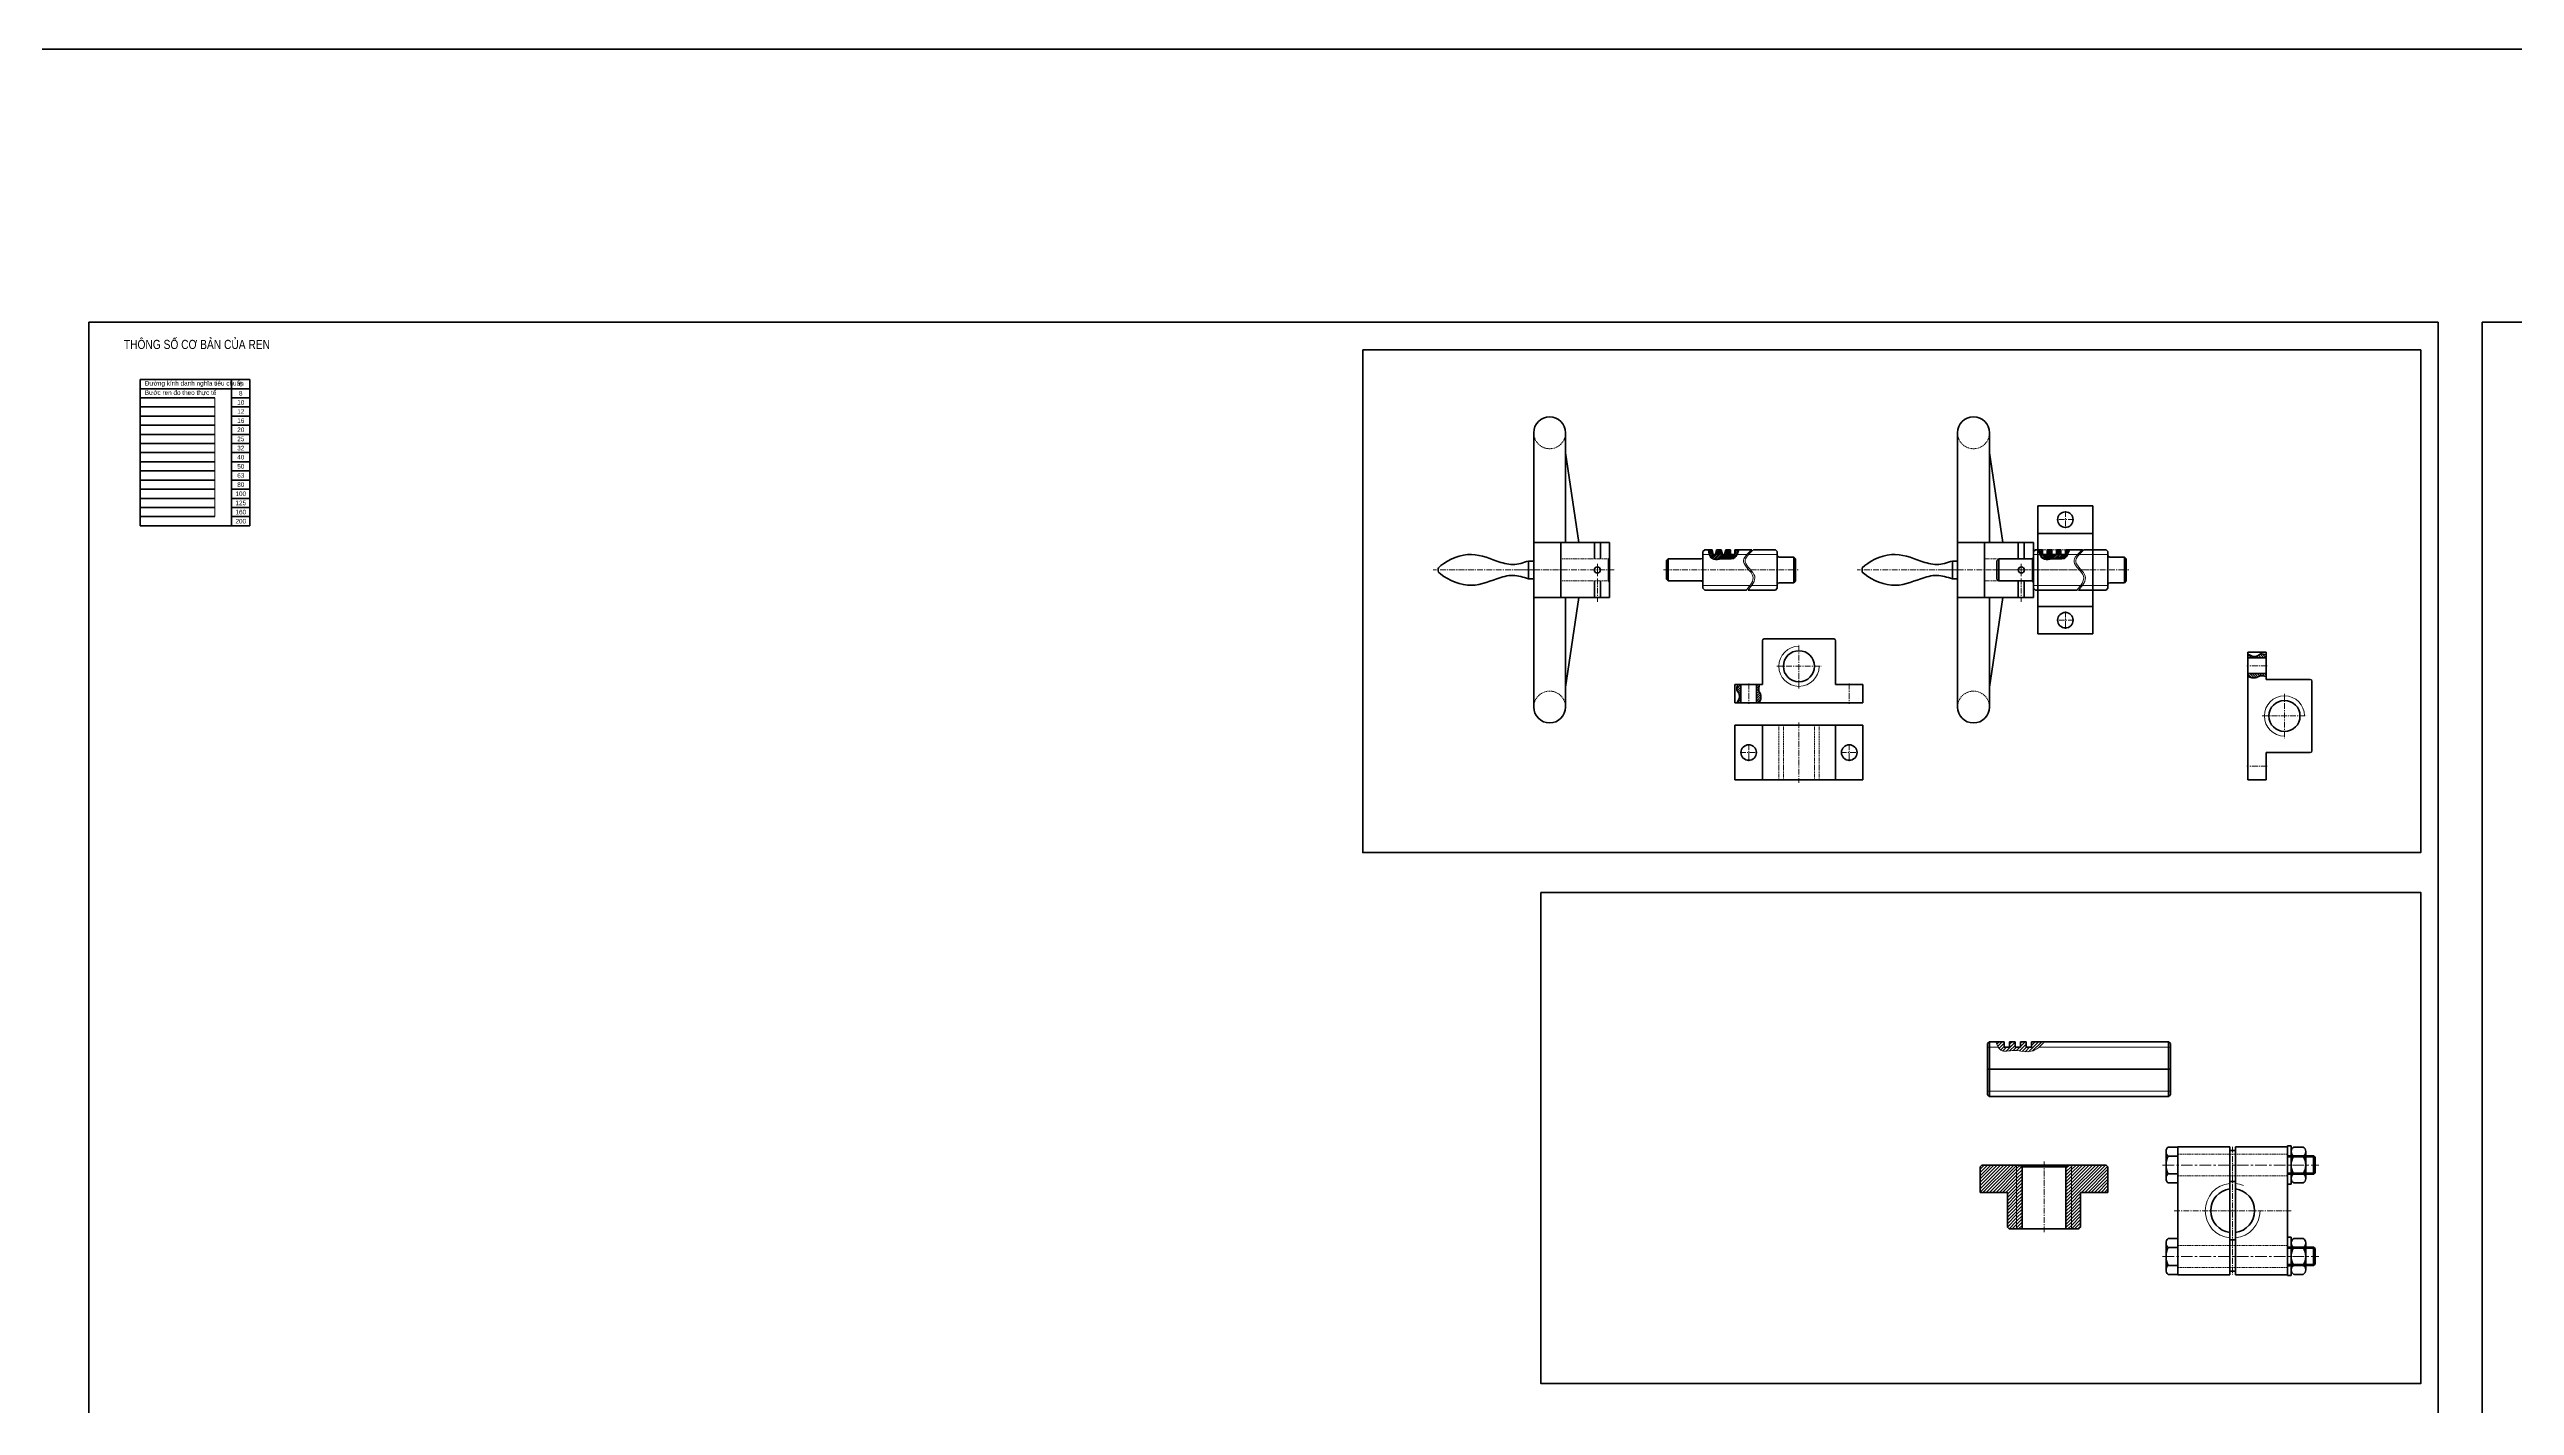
# Model space of a CAD drawing. Header units: millimetres. Extents: x -11382 to 23553, y -372 to 10786.
# Drawn here: x -824 to 524, y 5033 to 5775 of the extents above; entities that cross this region are included whole.
import ezdxf

# ---------------------------------------------------------------- set-up
doc = ezdxf.new("R2010")
doc.units = ezdxf.units.MM
doc.header["$LTSCALE"] = 0.2
doc.linetypes.add('CENTER', pattern=[50.8, 31.75, -6.35, 6.35, -6.35])
doc.linetypes.add('HIDDEN', pattern=[9.525, 6.35, -3.175])
for name, color, linetype, lineweight in [('đướng nét đứt', 4, 'HIDDEN', 20), ('đường bao thấy', 7, 'Continuous', 40), ('đường kích thước', 90, 'Continuous', 15), ('đường mặt cắt', 160, 'Continuous', 15), ('đường nét khuất', 4, 'HIDDEN', 15), ('đường nét mảnh', 220, 'Continuous', 15), ('đường nét tâm', 137, 'CENTER', 15)]:
    doc.layers.add(name, color=color, linetype=linetype, lineweight=lineweight)
doc.styles.add('nhat 2.5', font='arial.ttf', dxfattribs={"width": 0.8, "height": 2.5})
pattern_1 = [(45, (936.0964, 912.0902), (-0.8980256, 0.8980256), [])]
pattern_2 = [(45, (740.1179, 889.2184), (-0.6735192, 0.6735192), [])]
pattern_3 = [(315, (-4150.6015, 4803.1001), (0.6735192, 0.6735192), [])]

msp = doc.modelspace()

# ---------------------------------------------------------------- hatches: boundary and pattern name
at = {"layer": 'đường mặt cắt', "ltscale": 0.5}
h = msp.add_hatch(dxfattribs=at)
h.set_pattern_fill('ANSI31', color=256, scale=0.2, style=0)
h.set_pattern_definition([(45, (740.1179, 889.2184), (-0.44901281, 0.44901281), [])])
edge = h.paths.add_edge_path()
edge.add_line((89.985, 5499.096), (89.985, 5501.596))
edge.add_line((89.985, 5501.596), (87.485, 5501.596))
edge.add_line((87.485, 5501.596), (87.485, 5499.096))
edge.add_line((87.485, 5499.096), (84.985, 5499.096))
edge.add_line((84.985, 5499.096), (84.985, 5501.596))
edge.add_line((84.985, 5501.596), (83.008, 5501.596))
edge.add_spline(control_points=[(83.008, 5501.596), (83.319, 5499.868), (84.176, 5495.116), (91.52, 5497.325), (97.515, 5496.209), (98.808, 5499.567), (99.35, 5500.943), (99.608, 5501.596)], knot_values=[0, 0, 0, 0, 4.60317556, 12.65961032, 17.86444017, 20.24206088, 22.39364905, 22.39364905, 22.39364905, 22.39364905], degree=3, periodic=0)
edge.add_line((99.608, 5501.596), (97.485, 5501.596))
edge.add_line((97.485, 5501.596), (97.485, 5499.096))
edge.add_line((97.485, 5499.096), (94.985, 5499.096))
edge.add_line((94.985, 5499.096), (94.985, 5501.596))
edge.add_line((94.985, 5501.596), (92.485, 5501.596))
edge.add_line((92.485, 5501.596), (92.485, 5499.096))
edge.add_line((92.485, 5499.096), (89.985, 5499.096))
h = msp.add_hatch(dxfattribs=at)
h.set_pattern_fill('ANSI31', color=256, scale=0.2, style=0)
h.set_pattern_definition([(45, (920.9342, 889.2184), (-0.44901281, 0.44901281), [])])
edge = h.paths.add_edge_path()
edge.add_line((270.802, 5499.096), (270.802, 5501.596))
edge.add_line((270.802, 5501.596), (268.302, 5501.596))
edge.add_line((268.302, 5501.596), (268.302, 5499.096))
edge.add_line((268.302, 5499.096), (265.802, 5499.096))
edge.add_line((265.802, 5499.096), (265.802, 5501.596))
edge.add_line((265.802, 5501.596), (263.824, 5501.596))
edge.add_spline(control_points=[(263.824, 5501.596), (264.136, 5499.868), (264.993, 5495.116), (272.337, 5497.325), (278.332, 5496.209), (279.624, 5499.567), (280.166, 5500.943), (280.424, 5501.596)], knot_values=[0, 0, 0, 0, 4.60317556, 12.65961032, 17.86444017, 20.24206088, 22.39364905, 22.39364905, 22.39364905, 22.39364905], degree=3, periodic=0)
edge.add_line((280.424, 5501.596), (278.302, 5501.596))
edge.add_line((278.302, 5501.596), (278.302, 5499.096))
edge.add_line((278.302, 5499.096), (275.802, 5499.096))
edge.add_line((275.802, 5499.096), (275.802, 5501.596))
edge.add_line((275.802, 5501.596), (273.302, 5501.596))
edge.add_line((273.302, 5501.596), (273.302, 5499.096))
edge.add_line((273.302, 5499.096), (270.802, 5499.096))
h = msp.add_hatch(dxfattribs=at)
h.set_pattern_fill('ANSI31', color=256, scale=0.3, angle=-90, style=0)
h.set_pattern_definition(pattern_3)
edge = h.paths.add_edge_path()
edge.add_line((388.058, 5442.443), (388.058, 5444.096))
edge.add_spline(control_points=[(388.058, 5444.096), (387.028, 5444.484), (385.092, 5445.213), (382.158, 5442.394), (379.659, 5443.692), (378.058, 5444.523)], knot_values=[0, 0, 0, 0, 3.03977364, 5.71426537, 10.48564455, 10.48564455, 10.48564455, 10.48564455], degree=3, periodic=0)
edge.add_line((378.058, 5444.523), (378.058, 5442.443))
edge.add_line((378.058, 5442.443), (388.058, 5442.443))
h = msp.add_hatch(dxfattribs=at)
h.set_pattern_fill('ANSI31', color=256, scale=0.3, style=0)
h.set_pattern_definition(pattern_2)
edge = h.paths.add_edge_path()
edge.add_line((100.775, 5427.878), (99.122, 5427.878))
edge.add_spline(control_points=[(99.122, 5427.878), (98.734, 5426.848), (98.005, 5424.912), (100.824, 5421.978), (99.526, 5419.479), (98.695, 5417.878)], knot_values=[0, 0, 0, 0, 3.03977364, 5.71426537, 10.48564455, 10.48564455, 10.48564455, 10.48564455], degree=3, periodic=0)
edge.add_line((98.695, 5417.878), (100.775, 5417.878))
edge.add_line((100.775, 5417.878), (100.775, 5427.878))
h = msp.add_hatch(dxfattribs=at)
h.set_pattern_fill('ANSI31', color=256, scale=0.3, style=0)
h.set_pattern_definition(pattern_2)
edge = h.paths.add_edge_path()
edge.add_spline(control_points=[(110.81, 5417.878), (111.481, 5419.33), (112.301, 5421.627), (110.146, 5424.734), (110.556, 5426.739), (110.873, 5427.878)], knot_values=[0.66424597, 0.66424597, 0.66424597, 0.66424597, 5.05923564, 7.67649187, 11.03987054, 11.03987054, 11.03987054, 11.03987054], degree=3, periodic=0)
edge.add_line((110.873, 5427.878), (109.275, 5427.878))
edge.add_line((109.275, 5427.878), (109.275, 5417.878))
edge.add_line((109.275, 5417.878), (110.81, 5417.878))
h = msp.add_hatch(dxfattribs=at)
h.set_pattern_fill('ANSI31', color=256, scale=0.3, angle=-90, style=0)
h.set_pattern_definition(pattern_3)
edge = h.paths.add_edge_path()
edge.add_line((378.058, 5433.943), (378.058, 5432.408))
edge.add_spline(control_points=[(378.058, 5432.408), (379.511, 5431.737), (381.807, 5430.917), (384.914, 5433.072), (386.919, 5432.662), (388.058, 5432.345)], knot_values=[0.66424597, 0.66424597, 0.66424597, 0.66424597, 5.05923564, 7.67649187, 11.03987054, 11.03987054, 11.03987054, 11.03987054], degree=3, periodic=0)
edge.add_line((388.058, 5432.345), (388.058, 5433.943))
edge.add_line((388.058, 5433.943), (378.058, 5433.943))
h = msp.add_hatch(dxfattribs=at)
h.set_pattern_fill('ANSI31', color=256, scale=0.4, style=0)
h.set_pattern_definition(pattern_1)
h.paths.add_polyline_path([(240.211, 5232.499), (240.257, 5232.374), (240.302, 5232.248), (240.348, 5232.123), (240.394, 5231.999), (240.441, 5231.874), (240.487, 5231.75), (240.534, 5231.626), (240.58, 5231.503), (240.628, 5231.38), (240.675, 5231.258), (240.723, 5231.136), (240.772, 5231.016), (240.821, 5230.896), (240.87, 5230.777), (240.92, 5230.659), (240.97, 5230.542), (241.022, 5230.427), (241.074, 5230.312), (241.126, 5230.199), (241.179, 5230.087), (241.234, 5229.976), (241.289, 5229.867), (241.345, 5229.76), (241.401, 5229.654), (241.459, 5229.55), (241.488, 5229.499), (241.488, 5229.499), (241.535, 5229.418), (241.582, 5229.339), (241.63, 5229.261), (241.679, 5229.184), (241.729, 5229.108), (241.779, 5229.033), (241.83, 5228.96), (241.882, 5228.888), (241.935, 5228.818), (241.988, 5228.749), (242.042, 5228.681), (242.098, 5228.616), (242.154, 5228.551), (242.211, 5228.488), (242.268, 5228.427), (242.327, 5228.367), (242.387, 5228.309), (242.448, 5228.253), (242.509, 5228.199), (242.572, 5228.146), (242.636, 5228.095), (242.701, 5228.046), (242.767, 5227.999), (242.834, 5227.954), (242.902, 5227.911), (242.971, 5227.869), (243.041, 5227.83), (243.113, 5227.793), (243.185, 5227.757), (243.259, 5227.723), (243.333, 5227.691), (243.409, 5227.661), (243.485, 5227.632), (243.562, 5227.605), (243.641, 5227.58), (243.72, 5227.556), (243.8, 5227.534), (243.882, 5227.514), (243.964, 5227.495), (244.046, 5227.477), (244.13, 5227.461), (244.215, 5227.446), (244.3, 5227.432), (244.386, 5227.42), (244.473, 5227.409), (244.56, 5227.4), (244.649, 5227.391), (244.738, 5227.384), (244.827, 5227.378), (244.918, 5227.373), (245.009, 5227.369), (245.101, 5227.366), (245.193, 5227.364), (245.286, 5227.363), (245.379, 5227.362), (245.473, 5227.363), (245.568, 5227.365), (245.663, 5227.367), (245.758, 5227.371), (245.854, 5227.374), (245.951, 5227.379), (246.048, 5227.384), (246.145, 5227.39), (246.243, 5227.397), (246.342, 5227.404), (246.44, 5227.412), (246.539, 5227.42), (246.638, 5227.428), (246.738, 5227.437), (246.838, 5227.447), (246.938, 5227.457), (247.039, 5227.467), (247.139, 5227.477), (247.24, 5227.488), (247.341, 5227.498), (247.443, 5227.509), (247.544, 5227.52), (247.646, 5227.531), (247.748, 5227.543), (247.85, 5227.554), (247.952, 5227.565), (248.054, 5227.576), (248.156, 5227.587), (248.258, 5227.598), (248.36, 5227.609), (248.463, 5227.62), (248.565, 5227.63), (248.667, 5227.641), (248.769, 5227.65), (248.871, 5227.66), (248.973, 5227.669), (249.075, 5227.678), (249.177, 5227.686), (249.279, 5227.694), (249.38, 5227.701), (249.481, 5227.708), (249.582, 5227.714), (249.683, 5227.72), (249.784, 5227.725), (249.884, 5227.729), (249.985, 5227.733), (250.084, 5227.735), (250.184, 5227.737), (250.283, 5227.739), (250.382, 5227.739), (250.481, 5227.738), (250.579, 5227.737), (250.677, 5227.735), (250.775, 5227.732), (250.872, 5227.729), (250.969, 5227.725), (251.066, 5227.72), (251.162, 5227.715), (251.259, 5227.709), (251.355, 5227.702), (251.45, 5227.695), (251.546, 5227.687), (251.641, 5227.679), (251.736, 5227.67), (251.831, 5227.66), (251.926, 5227.651), (252.02, 5227.64), (252.114, 5227.63), (252.208, 5227.618), (252.302, 5227.607), (252.395, 5227.595), (252.489, 5227.583), (252.582, 5227.571), (252.675, 5227.558), (252.768, 5227.545), (252.86, 5227.531), (252.953, 5227.518), (253.045, 5227.504), (253.138, 5227.49), (253.23, 5227.476), (253.322, 5227.462), (253.413, 5227.447), (253.505, 5227.433), (253.597, 5227.418), (253.688, 5227.403), (253.78, 5227.389), (253.871, 5227.374), (253.962, 5227.359), (254.053, 5227.345), (254.144, 5227.33), (254.235, 5227.316), (254.326, 5227.301), (254.417, 5227.287), (254.508, 5227.273), (254.598, 5227.259), (254.689, 5227.245), (254.78, 5227.231), (254.87, 5227.218), (254.961, 5227.204), (255.052, 5227.191), (255.142, 5227.179), (255.233, 5227.166), (255.323, 5227.154), (255.414, 5227.143), (255.504, 5227.131), (255.595, 5227.121), (255.686, 5227.11), (255.776, 5227.1), (255.867, 5227.091), (255.958, 5227.081), (256.049, 5227.073), (256.139, 5227.065), (256.23, 5227.057), (256.321, 5227.05), (256.412, 5227.044), (256.503, 5227.038), (256.595, 5227.033), (256.686, 5227.029), (256.777, 5227.025), (256.869, 5227.022), (256.961, 5227.019), (257.052, 5227.018), (257.144, 5227.017), (257.236, 5227.017), (257.328, 5227.018), (257.421, 5227.019), (257.513, 5227.022), (257.606, 5227.025), (257.698, 5227.029), (257.791, 5227.034), (257.884, 5227.04), (257.977, 5227.046), (258.07, 5227.054), (258.163, 5227.062), (258.256, 5227.071), (258.349, 5227.081), (258.442, 5227.092), (258.535, 5227.104), (258.628, 5227.116), (258.721, 5227.13), (258.814, 5227.144), (258.907, 5227.159), (259, 5227.175), (259.092, 5227.192), (259.185, 5227.209), (259.277, 5227.228), (259.37, 5227.247), (259.462, 5227.267), (259.554, 5227.288), (259.646, 5227.31), (259.738, 5227.333), (259.829, 5227.356), (259.92, 5227.381), (260.011, 5227.406), (260.102, 5227.432), (260.193, 5227.459), (260.283, 5227.487), (260.373, 5227.515), (260.462, 5227.545), (260.552, 5227.575), (260.641, 5227.606), (260.73, 5227.638), (260.818, 5227.671), (260.906, 5227.705), (260.993, 5227.74), (261.081, 5227.775), (261.167, 5227.811), (261.254, 5227.849), (261.34, 5227.887), (261.425, 5227.925), (261.51, 5227.965), (261.595, 5228.006), (261.679, 5228.047), (261.762, 5228.089), (261.846, 5228.132), (261.928, 5228.176), (262.01, 5228.221), (262.092, 5228.267), (262.173, 5228.313), (262.254, 5228.36), (262.334, 5228.408), (262.414, 5228.456), (262.494, 5228.505), (262.573, 5228.555), (262.651, 5228.606), (262.729, 5228.657), (262.807, 5228.709), (262.884, 5228.762), (262.961, 5228.815), (263.038, 5228.869), (263.114, 5228.923), (263.189, 5228.978), (263.264, 5229.034), (263.339, 5229.09), (263.414, 5229.147), (263.488, 5229.204), (263.562, 5229.262), (263.635, 5229.321), (263.708, 5229.38), (263.78, 5229.439), (263.853, 5229.499), (263.865, 5229.51), (263.878, 5229.52), (263.891, 5229.531), (263.903, 5229.541), (263.916, 5229.552), (263.929, 5229.563), (263.941, 5229.573), (263.954, 5229.584), (263.966, 5229.595), (263.979, 5229.606), (263.991, 5229.616), (264.004, 5229.627), (264.017, 5229.638), (264.029, 5229.649), (264.042, 5229.659), (264.054, 5229.67), (264.067, 5229.681), (264.079, 5229.692), (264.092, 5229.703), (264.104, 5229.714), (264.117, 5229.725), (264.129, 5229.735), (264.141, 5229.746), (264.154, 5229.757), (264.166, 5229.768), (264.179, 5229.779), (264.191, 5229.79), (264.204, 5229.801), (264.216, 5229.812), (264.228, 5229.823), (264.241, 5229.834), (264.253, 5229.845), (264.265, 5229.856), (264.278, 5229.867), (264.29, 5229.878), (264.302, 5229.889), (264.315, 5229.9), (264.327, 5229.911), (264.339, 5229.923), (264.351, 5229.934), (264.364, 5229.945), (264.376, 5229.956), (264.388, 5229.967), (264.4, 5229.978), (264.413, 5229.989), (264.425, 5230.001), (264.437, 5230.012), (264.449, 5230.023), (264.461, 5230.034), (264.474, 5230.045), (264.486, 5230.057), (264.498, 5230.068), (264.51, 5230.079), (264.522, 5230.091), (264.534, 5230.102), (264.546, 5230.113), (264.558, 5230.124), (264.571, 5230.136), (264.583, 5230.147), (264.595, 5230.158), (264.607, 5230.17), (264.619, 5230.181), (264.631, 5230.192), (264.643, 5230.204), (264.655, 5230.215), (264.667, 5230.227), (264.679, 5230.238), (264.691, 5230.249), (264.703, 5230.261), (264.715, 5230.272), (264.727, 5230.284), (264.739, 5230.295), (264.751, 5230.307), (264.763, 5230.318), (264.775, 5230.33), (264.787, 5230.341), (264.798, 5230.353), (264.81, 5230.364), (264.822, 5230.376), (264.834, 5230.387), (264.846, 5230.399), (264.858, 5230.41), (264.87, 5230.422), (264.882, 5230.433), (264.893, 5230.445), (264.905, 5230.457), (264.917, 5230.468), (264.929, 5230.48), (264.941, 5230.491), (264.952, 5230.503), (264.964, 5230.515), (264.976, 5230.526), (264.988, 5230.538), (265, 5230.55), (265.011, 5230.561), (265.023, 5230.573), (265.035, 5230.585), (265.047, 5230.596), (265.058, 5230.608), (265.07, 5230.62), (265.082, 5230.631), (265.093, 5230.643), (265.105, 5230.655), (265.117, 5230.667), (265.128, 5230.678), (265.14, 5230.69), (265.152, 5230.702), (265.163, 5230.714), (265.175, 5230.725), (265.187, 5230.737), (265.198, 5230.749), (265.21, 5230.761), (265.221, 5230.772), (265.233, 5230.784), (265.245, 5230.796), (265.256, 5230.808), (265.268, 5230.82), (265.279, 5230.831), (265.291, 5230.843), (265.302, 5230.855), (265.314, 5230.867), (265.325, 5230.879), (265.337, 5230.891), (265.348, 5230.903), (265.36, 5230.914), (265.371, 5230.926), (265.383, 5230.938), (265.394, 5230.95), (265.406, 5230.962), (265.417, 5230.974), (265.429, 5230.986), (265.44, 5230.998), (265.452, 5231.009), (265.463, 5231.021), (265.474, 5231.033), (265.486, 5231.045), (265.497, 5231.057), (265.509, 5231.069), (265.52, 5231.081), (265.531, 5231.093), (265.543, 5231.105), (265.554, 5231.117), (265.565, 5231.129), (265.577, 5231.141), (265.588, 5231.153), (265.6, 5231.165), (265.611, 5231.177), (265.622, 5231.189), (265.633, 5231.201), (265.645, 5231.213), (265.656, 5231.225), (265.667, 5231.237), (265.679, 5231.249), (265.69, 5231.261), (265.701, 5231.273), (265.712, 5231.285), (265.724, 5231.297), (265.735, 5231.309), (265.746, 5231.321), (265.757, 5231.333), (265.769, 5231.345), (265.78, 5231.357), (265.791, 5231.369), (265.802, 5231.381), (265.814, 5231.393), (265.825, 5231.405), (265.836, 5231.417), (265.847, 5231.429), (265.858, 5231.441), (265.87, 5231.453), (265.881, 5231.465), (265.892, 5231.477), (265.903, 5231.489), (265.914, 5231.501), (265.925, 5231.514), (265.936, 5231.526), (265.948, 5231.538), (265.959, 5231.55), (265.97, 5231.562), (265.981, 5231.574), (265.992, 5231.586), (266.003, 5231.598), (266.014, 5231.61), (266.025, 5231.622), (266.037, 5231.635), (266.048, 5231.647), (266.059, 5231.659), (266.07, 5231.671), (266.081, 5231.683), (266.092, 5231.695), (266.103, 5231.707), (266.114, 5231.719), (266.125, 5231.731), (266.136, 5231.744), (266.147, 5231.756), (266.158, 5231.768), (266.169, 5231.78), (266.18, 5231.792), (266.191, 5231.804), (266.202, 5231.816), (266.213, 5231.829), (266.225, 5231.841), (266.236, 5231.853), (266.247, 5231.865), (266.258, 5231.877), (266.269, 5231.889), (266.28, 5231.902), (266.291, 5231.914), (266.302, 5231.926), (266.313, 5231.938), (266.324, 5231.95), (266.335, 5231.962), (266.346, 5231.975), (266.357, 5231.987), (266.368, 5231.999), (266.379, 5232.011), (266.39, 5232.023), (266.4, 5232.035), (266.411, 5232.048), (266.422, 5232.06), (266.433, 5232.072), (266.444, 5232.084), (266.455, 5232.096), (266.466, 5232.109), (266.477, 5232.121), (266.488, 5232.133), (266.499, 5232.145), (266.51, 5232.157), (266.521, 5232.169), (266.532, 5232.182), (266.543, 5232.194), (266.554, 5232.206), (266.565, 5232.218), (266.576, 5232.23), (266.587, 5232.243), (266.598, 5232.255), (266.609, 5232.267), (266.62, 5232.279), (266.63, 5232.291), (266.641, 5232.304), (266.652, 5232.316), (266.663, 5232.328), (266.674, 5232.34), (266.685, 5232.352), (266.696, 5232.365), (266.707, 5232.377), (266.718, 5232.389), (266.729, 5232.401), (266.74, 5232.414), (266.751, 5232.426), (266.762, 5232.438), (266.773, 5232.45), (266.784, 5232.462), (266.794, 5232.475), (266.805, 5232.487), (266.816, 5232.499), (259.711, 5232.499), (259.711, 5229.499), (256.711, 5229.499), (256.711, 5232.499), (253.711, 5232.499), (253.711, 5229.499), (250.711, 5229.499), (250.711, 5232.499), (247.711, 5232.499), (247.711, 5229.499), (244.711, 5229.499), (244.711, 5232.499)])
h = msp.add_hatch(dxfattribs=at)
h.set_pattern_fill('ANSI31', color=256, scale=0.4, style=0)
h.set_pattern_definition(pattern_1)
h.paths.add_polyline_path([(246.541, 5150.085), (246.541, 5131.085), (247.541, 5130.085), (251.541, 5130.085), (251.541, 5165.085), (232.541, 5165.085), (231.541, 5164.085), (231.541, 5150.085)])
h = msp.add_hatch(dxfattribs=at)
h.set_pattern_fill('ANSI31', color=256, scale=0.4, style=0)
h.set_pattern_definition(pattern_1)
h.paths.add_polyline_path([(251.541, 5130.085), (254.541, 5130.085), (254.541, 5164.085), (253.541, 5165.085), (251.541, 5165.085)])
h = msp.add_hatch(dxfattribs=at)
h.set_pattern_fill('ANSI31', color=256, scale=0.4, style=0)
h.set_pattern_definition(pattern_1)
h.paths.add_polyline_path([(278.541, 5130.085), (281.541, 5130.085), (281.541, 5165.085), (279.541, 5165.085), (278.541, 5164.085)])
h = msp.add_hatch(dxfattribs=at)
h.set_pattern_fill('ANSI31', color=256, scale=0.4, style=0)
h.set_pattern_definition(pattern_1)
h.paths.add_polyline_path([(281.541, 5130.085), (285.541, 5130.085), (286.541, 5131.085), (286.541, 5150.085), (301.541, 5150.085), (301.541, 5164.085), (300.541, 5165.085), (281.541, 5165.085)])

# ---------------------------------------------------------------- linework, layer by layer
at = {"layer": 'đướng nét đứt', "ltscale": 0.5}
for p, q in [((28.337, 5496.596), (2.179, 5496.596)), ((260.174, 5496.596), (234.016, 5496.596)), ((293.222, 5501.596), (263.222, 5501.596)), ((293.222, 5499.096), (263.222, 5499.096)), ((28.337, 5484.596), (2.179, 5484.596)), ((260.174, 5484.596), (234.016, 5484.596)), ((293.222, 5482.096), (263.222, 5482.096)), ((293.222, 5479.596), (263.222, 5479.596)), ((121.525, 5405.693), (121.525, 5375.693)), ((124.025, 5405.693), (124.025, 5375.693)), ((141.025, 5405.693), (141.025, 5375.693)), ((143.525, 5405.693), (143.525, 5375.693)), ((339.726, 5171.085), (399.726, 5171.085)), ((339.726, 5159.085), (399.726, 5159.085)), ((339.726, 5121.085), (399.726, 5121.085)), ((339.726, 5109.085), (399.726, 5109.085))]:
    msp.add_line(p, q, dxfattribs=at)
at = {"layer": 'đướng nét đứt'}
for p, q in [((399.726, 5170.335), (401.726, 5170.335)), ((399.726, 5159.835), (401.726, 5159.835)), ((399.726, 5120.335), (401.726, 5120.335)), ((399.726, 5109.835), (401.726, 5109.835))]:
    msp.add_line(p, q, dxfattribs=at)
at = {"layer": 'đường bao thấy'}
for p, q in [((-774.745, 5594.732), (-714.745, 5594.732)), ((-774.745, 5594.732), (-774.745, 5554.732)), ((-774.745, 5589.732), (-714.745, 5589.732)), ((-774.745, 5584.732), (-733.912, 5584.732)), ((-724.745, 5594.732), (-724.745, 5554.732)), ((-724.745, 5584.732), (-714.745, 5584.732)), ((-714.745, 5594.732), (-714.745, 5554.732)), ((-774.745, 5579.732), (-733.912, 5579.732)), ((-774.745, 5574.732), (-733.912, 5574.732)), ((-774.745, 5569.732), (-733.912, 5569.732)), ((-724.745, 5579.732), (-714.745, 5579.732)), ((-724.745, 5574.732), (-714.745, 5574.732)), ((-724.745, 5569.732), (-714.745, 5569.732)), ((-774.745, 5564.732), (-733.912, 5564.732)), ((-774.745, 5559.732), (-733.912, 5559.732)), ((-724.745, 5564.732), (-714.745, 5564.732)), ((-724.745, 5559.732), (-714.745, 5559.732)), ((-774.745, 5554.732), (-733.912, 5554.732)), ((-774.745, 5554.732), (-733.912, 5554.732)), ((-774.745, 5554.732), (-774.745, 5514.732)), ((-774.745, 5549.732), (-733.912, 5549.732)), ((-774.745, 5544.732), (-733.912, 5544.732)), ((-724.745, 5554.732), (-724.745, 5514.732)), ((-724.745, 5554.732), (-714.745, 5554.732)), ((-724.745, 5554.732), (-714.745, 5554.732)), ((-724.745, 5549.732), (-714.745, 5549.732)), ((-724.745, 5544.732), (-714.745, 5544.732)), ((-714.745, 5554.732), (-714.745, 5514.732)), ((-774.745, 5539.732), (-733.912, 5539.732)), ((-774.745, 5534.732), (-733.912, 5534.732)), ((-774.745, 5529.732), (-733.912, 5529.732)), ((-724.745, 5539.732), (-714.745, 5539.732)), ((-724.745, 5534.732), (-714.745, 5534.732)), ((-724.745, 5529.732), (-714.745, 5529.732)), ((-774.745, 5524.732), (-733.912, 5524.732)), ((-774.745, 5519.732), (-733.912, 5519.732)), ((-724.745, 5524.732), (-714.745, 5524.732)), ((-724.745, 5519.732), (-714.745, 5519.732)), ((-774.745, 5514.732), (-714.745, 5514.732)), ((84.985, 5501.596), (85.58, 5499.096)), ((85.58, 5499.096), (86.866, 5499.096)), ((86.866, 5499.096), (87.485, 5501.596)), ((89.985, 5501.596), (90.676, 5499.096)), ((90.676, 5499.096), (91.86, 5499.096)), ((91.86, 5499.096), (92.485, 5501.596)), ((333.326, 5157.724), (333.326, 5172.446)), ((334.471, 5174.9), (339.726, 5174.9)), ((334.471, 5169.993), (339.726, 5169.993)), ((339.726, 5155.27), (339.726, 5174.9)), ((339.726, 5160.085), (339.726, 5170.085)), ((399.726, 5154.585), (399.726, 5175.585)), ((399.726, 5175.585), (401.726, 5175.585)), ((399.726, 5170.085), (413.896, 5170.085)), ((401.726, 5154.585), (401.726, 5175.585)), ((401.726, 5157.724), (401.726, 5172.446)), ((403.182, 5174.9), (408.271, 5174.9)), ((403.182, 5169.993), (408.271, 5169.993)), ((409.726, 5157.724), (409.726, 5172.446)), ((413.896, 5160.085), (413.896, 5170.085)), ((413.896, 5170.085), (414.9, 5169.335)), ((414.9, 5160.835), (414.9, 5169.335)), ((334.471, 5160.178), (339.726, 5160.178)), ((334.471, 5155.27), (339.726, 5155.27)), ((399.726, 5160.085), (413.896, 5160.085)), ((399.726, 5154.585), (401.726, 5154.585)), ((403.182, 5160.178), (408.271, 5160.178)), ((403.182, 5155.27), (408.271, 5155.27)), ((414.9, 5160.835), (413.896, 5160.085)), ((334.471, 5124.9), (339.726, 5124.9)), ((339.726, 5124.9), (339.726, 5105.27)), ((399.726, 5125.585), (399.726, 5104.585)), ((399.726, 5125.585), (401.726, 5125.585)), ((401.726, 5125.585), (401.726, 5104.585)), ((403.182, 5124.9), (408.271, 5124.9)), ((333.326, 5122.446), (333.326, 5107.724)), ((334.471, 5119.993), (339.726, 5119.993)), ((339.726, 5120.085), (339.726, 5110.085)), ((399.726, 5120.085), (413.896, 5120.085)), ((401.726, 5122.446), (401.726, 5107.724)), ((403.182, 5119.993), (408.271, 5119.993)), ((409.726, 5122.446), (409.726, 5107.724)), ((414.9, 5119.335), (413.896, 5120.085)), ((413.896, 5120.085), (413.896, 5110.085)), ((413.896, 5110.085), (414.9, 5110.835)), ((414.9, 5119.335), (414.9, 5110.835)), ((334.471, 5110.178), (339.726, 5110.178)), ((334.471, 5105.27), (339.726, 5105.27)), ((399.726, 5110.085), (413.896, 5110.085)), ((399.726, 5104.585), (401.726, 5104.585)), ((403.182, 5110.178), (408.271, 5110.178)), ((403.182, 5105.27), (408.271, 5105.27))]:
    msp.add_line(p, q, dxfattribs=at)
at = {"layer": 'đường bao thấy', "ltscale": 0.5}
for p, q in [((-12.553, 5415.596), (-12.553, 5565.596)), ((4.858, 5565.596), (4.858, 5505.596)), ((219.284, 5415.596), (219.284, 5565.596)), ((236.695, 5565.596), (236.695, 5505.596)), ((4.858, 5554.654), (12.113, 5505.596)), ((236.695, 5554.654), (243.95, 5505.596)), ((293.222, 5525.596), (263.222, 5525.596)), ((263.222, 5525.596), (263.222, 5455.596)), ((293.222, 5455.596), (293.222, 5525.596)), ((28.965, 5505.596), (-12.553, 5505.596)), ((2.179, 5505.596), (2.179, 5475.596)), ((20.594, 5496.596), (20.594, 5505.596)), ((23.942, 5496.596), (23.942, 5505.596)), ((28.965, 5505.596), (28.965, 5475.596)), ((28.965, 5475.596), (28.965, 5505.596)), ((260.802, 5505.596), (219.284, 5505.596)), ((234.016, 5505.596), (234.016, 5475.596)), ((252.431, 5496.596), (252.431, 5505.596)), ((255.779, 5496.596), (255.779, 5505.596)), ((260.802, 5505.596), (260.802, 5475.596)), ((260.802, 5475.596), (260.802, 5505.596)), ((293.222, 5510.596), (263.222, 5510.596)), ((-15.43, 5495.452), (-15.43, 5490.596)), ((-15.43, 5495.452), (-12.553, 5495.452)), ((-15.43, 5485.74), (-15.43, 5490.596)), ((28.337, 5496.596), (28.965, 5497.224)), ((28.337, 5496.596), (28.337, 5484.596)), ((60.985, 5496.596), (59.985, 5495.596)), ((59.985, 5495.596), (59.985, 5485.596)), ((60.985, 5496.596), (78.985, 5496.596)), ((60.985, 5496.596), (60.985, 5484.596)), ((80.985, 5501.596), (79.985, 5500.596)), ((79.985, 5500.596), (79.985, 5480.596)), ((80.985, 5501.596), (84.985, 5501.596)), ((84.985, 5501.596), (84.985, 5499.096)), ((84.985, 5499.096), (87.485, 5499.096)), ((87.485, 5501.596), (87.485, 5499.096)), ((87.485, 5501.596), (89.985, 5501.596)), ((89.985, 5501.596), (89.985, 5499.096)), ((89.985, 5499.096), (92.485, 5499.096)), ((92.485, 5501.596), (92.485, 5499.096)), ((92.485, 5501.596), (94.985, 5501.596)), ((94.985, 5501.596), (94.985, 5499.096)), ((94.985, 5499.096), (97.485, 5499.096)), ((97.485, 5501.596), (97.485, 5499.096)), ((97.485, 5501.596), (106.717, 5501.596)), ((107.655, 5501.596), (119.68, 5501.596)), ((119.68, 5501.596), (120.68, 5500.596)), ((120.68, 5500.596), (120.68, 5480.596)), ((121.68, 5497.596), (129.68, 5497.596)), ((129.68, 5497.596), (130.68, 5496.596)), ((129.68, 5497.596), (129.68, 5483.596)), ((130.68, 5496.596), (130.68, 5484.596)), ((216.407, 5495.452), (216.407, 5490.596)), ((216.407, 5495.452), (219.284, 5495.452)), ((216.407, 5485.74), (216.407, 5490.596)), ((241.802, 5496.596), (240.802, 5495.596)), ((240.802, 5495.596), (240.802, 5485.596)), ((241.802, 5496.596), (259.802, 5496.596)), ((241.802, 5496.596), (241.802, 5484.596)), ((260.174, 5496.596), (260.802, 5497.224)), ((260.174, 5496.596), (260.174, 5484.596)), ((261.802, 5501.596), (260.802, 5500.596)), ((260.802, 5500.596), (260.802, 5480.596)), ((261.802, 5501.596), (265.802, 5501.596)), ((265.802, 5501.596), (265.802, 5499.096)), ((265.802, 5499.096), (268.302, 5499.096)), ((268.302, 5501.596), (270.802, 5501.596)), ((268.302, 5501.596), (268.302, 5499.096)), ((270.802, 5501.596), (270.802, 5499.096)), ((270.802, 5499.096), (273.302, 5499.096)), ((273.302, 5501.596), (275.802, 5501.596)), ((273.302, 5501.596), (273.302, 5499.096)), ((275.802, 5501.596), (275.802, 5499.096)), ((275.802, 5499.096), (278.302, 5499.096)), ((278.302, 5501.596), (287.533, 5501.596)), ((278.302, 5501.596), (278.302, 5499.096)), ((288.472, 5501.596), (300.496, 5501.596)), ((300.496, 5501.596), (301.496, 5500.596)), ((301.496, 5500.596), (301.496, 5480.596)), ((302.496, 5497.596), (310.496, 5497.596)), ((310.496, 5497.596), (311.496, 5496.596)), ((310.496, 5497.596), (310.496, 5483.596)), ((311.496, 5496.596), (311.496, 5484.596)), ((-15.43, 5485.74), (-12.553, 5485.74)), ((28.965, 5475.596), (-12.553, 5475.596)), ((4.858, 5475.596), (4.858, 5415.596)), ((4.858, 5426.538), (12.113, 5475.596)), ((20.594, 5484.596), (20.594, 5475.529)), ((23.942, 5484.596), (23.942, 5475.529)), ((28.337, 5484.596), (28.965, 5483.968)), ((60.985, 5484.596), (59.985, 5485.596)), ((60.985, 5484.596), (79.985, 5484.596)), ((80.985, 5479.596), (79.985, 5480.596)), ((80.985, 5479.596), (103.762, 5479.596)), ((104.701, 5479.596), (119.68, 5479.596)), ((120.68, 5480.596), (119.68, 5479.596)), ((121.68, 5483.596), (129.68, 5483.596)), ((129.68, 5483.596), (130.68, 5484.596)), ((216.407, 5485.74), (219.284, 5485.74)), ((260.802, 5475.596), (219.284, 5475.596)), ((236.695, 5475.596), (236.695, 5415.596)), ((236.695, 5426.538), (243.95, 5475.596)), ((241.802, 5484.596), (240.802, 5485.596)), ((241.802, 5484.596), (260.802, 5484.596)), ((252.431, 5484.596), (252.431, 5475.529)), ((255.779, 5484.596), (255.779, 5475.529)), ((260.174, 5484.596), (260.802, 5483.968)), ((261.802, 5479.596), (260.802, 5480.596)), ((261.802, 5479.596), (284.578, 5479.596)), ((285.517, 5479.596), (300.496, 5479.596)), ((301.496, 5480.596), (300.496, 5479.596)), ((302.496, 5483.596), (310.496, 5483.596)), ((310.496, 5483.596), (311.496, 5484.596)), ((293.222, 5470.596), (263.222, 5470.596)), ((112.525, 5427.878), (112.525, 5451.878)), ((113.525, 5452.878), (151.525, 5452.878)), ((152.525, 5427.878), (152.525, 5451.878)), ((263.222, 5455.596), (293.222, 5455.596)), ((378.058, 5445.693), (378.058, 5375.693)), ((388.058, 5445.693), (378.058, 5445.693)), ((388.058, 5442.443), (378.058, 5442.443)), ((388.058, 5445.693), (388.058, 5430.693)), ((97.525, 5427.878), (112.525, 5427.878)), ((97.525, 5427.878), (97.525, 5417.878)), ((100.775, 5427.878), (100.775, 5417.878)), ((109.275, 5427.878), (109.275, 5417.878)), ((152.525, 5427.878), (167.525, 5427.878)), ((167.525, 5427.878), (167.525, 5417.878)), ((388.058, 5433.943), (378.058, 5433.943)), ((388.058, 5430.693), (412.058, 5430.693)), ((413.058, 5429.693), (413.058, 5391.693)), ((97.525, 5417.878), (167.525, 5417.878)), ((97.525, 5405.693), (97.525, 5375.693)), ((167.525, 5405.693), (97.525, 5405.693)), ((112.525, 5405.693), (112.525, 5375.693)), ((152.525, 5405.693), (152.525, 5375.693)), ((167.525, 5375.693), (167.525, 5405.693)), ((388.058, 5390.693), (388.058, 5375.693)), ((388.058, 5390.693), (412.058, 5390.693)), ((97.525, 5375.693), (167.525, 5375.693)), ((388.058, 5375.693), (378.058, 5375.693)), ((236.711, 5232.499), (235.711, 5231.499)), ((236.711, 5232.499), (244.711, 5232.499)), ((236.711, 5232.499), (236.711, 5202.499)), ((244.711, 5232.499), (244.711, 5229.499)), ((247.711, 5232.499), (247.711, 5229.499)), ((247.711, 5232.499), (250.711, 5232.499)), ((250.711, 5232.499), (250.711, 5229.499)), ((253.711, 5232.499), (253.711, 5229.499)), ((253.711, 5232.499), (256.711, 5232.499)), ((256.711, 5232.499), (256.711, 5229.499)), ((259.711, 5232.499), (259.711, 5229.499)), ((259.711, 5232.499), (334.711, 5232.499)), ((334.711, 5232.499), (335.711, 5231.499)), ((334.711, 5232.499), (334.711, 5202.499)), ((235.711, 5231.499), (235.711, 5203.499)), ((244.711, 5229.499), (247.711, 5229.499)), ((250.711, 5229.499), (253.711, 5229.499)), ((256.711, 5229.499), (259.711, 5229.499)), ((335.711, 5231.499), (335.711, 5203.499)), ((235.711, 5217.499), (335.711, 5217.499)), ((235.711, 5203.499), (236.711, 5202.499)), ((236.711, 5202.499), (334.711, 5202.499)), ((334.711, 5202.499), (335.711, 5203.499)), ((232.541, 5165.085), (231.541, 5164.085)), ((232.541, 5165.085), (300.541, 5165.085)), ((254.541, 5164.085), (253.541, 5165.085)), ((278.541, 5164.085), (279.541, 5165.085)), ((300.541, 5165.085), (301.541, 5164.085)), ((339.726, 5175.085), (339.726, 5105.085)), ((339.726, 5175.085), (368.226, 5175.085)), ((368.226, 5175.085), (368.226, 5105.085)), ((368.226, 5173.085), (371.226, 5173.085)), ((371.226, 5175.085), (371.226, 5105.085)), ((371.226, 5175.085), (399.726, 5175.085)), ((399.726, 5175.085), (399.726, 5105.085)), ((231.541, 5164.085), (231.541, 5150.085)), ((254.541, 5164.085), (254.541, 5130.085)), ((278.541, 5164.085), (254.541, 5164.085)), ((278.541, 5164.085), (278.541, 5130.085)), ((301.541, 5164.085), (301.541, 5150.085)), ((368.226, 5156.015), (371.226, 5156.015)), ((231.541, 5150.085), (246.541, 5150.085)), ((246.541, 5150.085), (246.541, 5131.085)), ((286.541, 5150.085), (301.541, 5150.085)), ((286.541, 5150.085), (286.541, 5131.085)), ((247.541, 5130.085), (246.541, 5131.085)), ((247.541, 5130.085), (285.541, 5130.085)), ((286.541, 5131.085), (285.541, 5130.085)), ((368.226, 5124.156), (371.226, 5124.156)), ((339.726, 5105.085), (368.226, 5105.085)), ((368.226, 5107.085), (371.226, 5107.085)), ((371.226, 5105.085), (399.726, 5105.085))]:
    msp.add_line(p, q, dxfattribs=at)
for points in [[(-1640.551, 5775.37), (7573.634, 5775.37), (7573.634, 1397.743), (-1640.551, 1397.743)], [(482.191, 5626.056), (-802.834, 5626.056), (-802.834, 4687.15), (482.191, 4687.15)], [(506.167, 5626.056), (2171.182, 5626.056), (2171.182, 3439.952), (506.167, 3439.952)], [(-106.038, 5610.976), (472.603, 5610.976), (472.603, 5335.987), (-106.038, 5335.987)], [(-8.64, 5314.212), (472.603, 5314.212), (472.603, 5045.556), (-8.64, 5045.556)]]:
    msp.add_lwpolyline(points, close=True, dxfattribs=at)
for centre, radius in [((278.222, 5518.096), 4.25), ((22.268, 5490.596), 1.674), ((254.105, 5490.596), 1.674), ((278.222, 5463.096), 4.25), ((132.525, 5437.878), 8.5), ((398.058, 5410.693), 8.5), ((105.025, 5390.693), 4.25), ((160.025, 5390.693), 4.25)]:
    msp.add_circle(centre, radius, dxfattribs=at)
for centre, radius, start, end in [((-3.848, 5565.596), 8.705, 0, 180), ((227.989, 5565.596), 8.705, 0, 180), ((-59.005, 5490.596), 5.78, 168.395515, 191.604485), ((78.985, 5497.596), 1, 270, 0), ((121.68, 5498.596), 1, 180, 270), ((172.832, 5490.596), 5.78, 168.395515, 191.604485), ((259.802, 5497.596), 1, 270, 0), ((302.496, 5498.596), 1, 180, 270), ((78.985, 5483.596), 1, 0, 90), ((121.68, 5482.596), 1, 90, 180), ((259.802, 5483.596), 1, 0, 90), ((302.496, 5482.596), 1, 90, 180), ((113.525, 5451.878), 1, 90, 180), ((151.525, 5451.878), 1, 0, 90), ((412.058, 5429.693), 1, 0, 90), ((-3.848, 5415.596), 8.705, 180, 0), ((227.989, 5415.596), 8.705, 180, 0), ((412.058, 5391.693), 1, 270, 0), ((369.726, 5140.085), 12, 97.180756, 262.819244), ((369.726, 5140.085), 12, 277.180756, 82.819244)]:
    msp.add_arc(centre, radius, start, end, dxfattribs=at)
at = {"layer": 'đường bao thấy'}
for centre, radius, start, end in [((336.528, 5172.446), 3.202, 129.970241, 230.029759), ((344.416, 5165.085), 11.089, 153.734281, 206.265719), ((404.522, 5172.446), 2.796, 118.642718, 241.357282), ((410.726, 5165.085), 9, 146.956524, 213.043476), ((406.93, 5172.446), 2.796, 298.642718, 61.357282), ((400.726, 5165.085), 9, 326.956524, 33.043476), ((336.528, 5157.724), 3.202, 129.970241, 230.029759), ((404.522, 5157.724), 2.796, 118.642718, 241.357282), ((406.93, 5157.724), 2.796, 298.642718, 61.357282), ((336.528, 5122.446), 3.202, 129.970241, 230.029759), ((404.522, 5122.446), 2.796, 118.642718, 241.357282), ((406.93, 5122.446), 2.796, 298.642718, 61.357282), ((344.416, 5115.085), 11.089, 153.734281, 206.265719), ((410.726, 5115.085), 9, 146.956524, 213.043476), ((400.726, 5115.085), 9, 326.956524, 33.043476), ((336.528, 5107.724), 3.202, 129.970241, 230.029759), ((404.522, 5107.724), 2.796, 118.642718, 241.357282), ((406.93, 5107.724), 2.796, 298.642718, 61.357282)]:
    msp.add_arc(centre, radius, start, end, dxfattribs=at)
at = {"layer": 'đường bao thấy', "ltscale": 0.5}
for points, knots in [([(-15.43, 5495.452), (-18.251, 5494.54), (-23.986, 5492.686), (-35.211, 5496.099), (-48.365, 5501.727), (-61.456, 5495.022), (-64.667, 5491.759)], [0, 0, 0, 0, 12.96672976, 26.36134736, 50.89645207, 76.73916327, 76.73916327, 76.73916327, 76.73916327]), ([(-15.43, 5485.74), (-18.251, 5486.652), (-23.986, 5488.506), (-35.211, 5485.093), (-48.365, 5479.465), (-61.456, 5486.17), (-64.667, 5489.433)], [0, 0, 0, 0, 12.96672976, 26.36134736, 50.89645207, 76.73916327, 76.73916327, 76.73916327, 76.73916327]), ([(216.407, 5495.452), (213.586, 5494.54), (207.852, 5492.686), (196.626, 5496.099), (183.472, 5501.727), (170.381, 5495.022), (167.17, 5491.759)], [0, 0, 0, 0, 12.96672976, 26.36134736, 50.89645207, 76.73916327, 76.73916327, 76.73916327, 76.73916327]), ([(216.407, 5485.74), (213.586, 5486.652), (207.852, 5488.506), (196.626, 5485.093), (183.472, 5479.465), (170.381, 5486.17), (167.17, 5489.433)], [0, 0, 0, 0, 12.96672976, 26.36134736, 50.89645207, 76.73916327, 76.73916327, 76.73916327, 76.73916327]), ([(110.873, 5427.878), (110.556, 5426.739), (110.146, 5424.734), (112.301, 5421.627), (111.481, 5419.33), (110.81, 5417.878)], [0.66424597, 0.66424597, 0.66424597, 0.66424597, 4.02762464, 6.64488087, 11.03987054, 11.03987054, 11.03987054, 11.03987054]), ([(388.058, 5432.345), (386.919, 5432.662), (384.914, 5433.072), (381.807, 5430.917), (379.511, 5431.737), (378.058, 5432.408)], [0.66424597, 0.66424597, 0.66424597, 0.66424597, 4.02762464, 6.64488087, 11.03987054, 11.03987054, 11.03987054, 11.03987054])]:
    msp.add_open_spline(points, degree=3, knots=knots, dxfattribs=at)
for points in [[(83.008, 5501.596), (84.517, 5497.247), (92.557, 5496.723), (97.704, 5497.495), (98.822, 5499.593), (99.608, 5501.596)], [(263.824, 5501.596), (265.334, 5497.247), (273.373, 5496.723), (278.52, 5497.495), (279.638, 5499.593), (280.424, 5501.596)], [(388.058, 5444.096), (385.063, 5444.618), (382.691, 5443.383), (378.058, 5444.523)], [(99.122, 5427.878), (98.6, 5424.883), (99.835, 5422.511), (98.695, 5417.878)]]:
    msp.add_spline(points, degree=3, dxfattribs=at)
at = {"layer": 'đường kích thước'}
msp.add_line((-733.912, 5584.732), (-733.912, 5519.732), dxfattribs=at)
at = {"layer": 'đường nét khuất', "ltscale": 0.5}
for centre, start, end in [((-3.848, 5565.596), 180, 0), ((227.989, 5565.596), 180, 0), ((-3.848, 5415.596), 0, 180), ((227.989, 5415.596), 0, 180)]:
    msp.add_arc(centre, 8.705, start, end, dxfattribs=at)
at = {"layer": 'đường nét mảnh', "ltscale": 0.5}
for p, q in [((79.985, 5499.096), (83.551, 5499.096)), ((98.625, 5499.096), (104.089, 5499.096)), ((105.028, 5499.096), (120.68, 5499.096)), ((260.802, 5499.096), (264.367, 5499.096)), ((279.442, 5499.096), (284.905, 5499.096)), ((285.844, 5499.096), (301.496, 5499.096)), ((79.985, 5482.096), (105.723, 5482.096)), ((106.662, 5482.096), (120.68, 5482.096)), ((260.802, 5482.096), (286.539, 5482.096)), ((287.478, 5482.096), (301.496, 5482.096)), ((235.711, 5229.499), (241.488, 5229.499)), ((263.853, 5229.499), (335.711, 5229.499)), ((235.711, 5205.499), (335.711, 5205.499)), ((251.541, 5165.085), (251.541, 5130.085)), ((281.541, 5165.085), (281.541, 5130.085))]:
    msp.add_line(p, q, dxfattribs=at)
at = {"layer": 'đường nét mảnh'}
for p, q in [((399.726, 5169.335), (414.9, 5169.335)), ((399.726, 5160.835), (414.9, 5160.835)), ((399.726, 5119.335), (414.9, 5119.335)), ((399.726, 5110.835), (414.9, 5110.835))]:
    msp.add_line(p, q, dxfattribs=at)
at = {"layer": 'đường nét mảnh', "ltscale": 0.5}
for centre, radius, start, end in [((132.525, 5437.878), 11, 90, 0), ((398.058, 5410.693), 11, 0, 270), ((369.726, 5140.085), 15, 95.73917, 264.26083), ((369.726, 5140.085), 15, 66.755091, 84.26083), ((369.726, 5140.085), 15, 275.73917, 0)]:
    msp.add_arc(centre, radius, start, end, dxfattribs=at)
for points in [[(106.717, 5501.596), (102.167, 5495.087), (107.351, 5487.121), (103.762, 5479.596)], [(107.655, 5501.596), (103.106, 5495.087), (108.29, 5487.121), (104.701, 5479.596)], [(287.533, 5501.596), (282.983, 5495.087), (288.167, 5487.121), (284.578, 5479.596)], [(288.472, 5501.596), (283.922, 5495.087), (289.106, 5487.121), (285.517, 5479.596)], [(240.211, 5232.499), (242.865, 5227.934), (250.194, 5227.738), (257.393, 5227.019), (261.581, 5227.999), (265.573, 5231.137), (266.816, 5232.499)]]:
    msp.add_spline(points, degree=3, dxfattribs=at)
at = {"layer": 'đường nét tâm', "ltscale": 0.5}
for p, q in [((282.897, 5518.096), (273.547, 5518.096)), ((278.222, 5522.771), (278.222, 5513.421)), ((-9.845, 5490.596), (-67.473, 5490.596)), ((31.385, 5490.596), (-21.357, 5490.596)), ((22.268, 5487.248), (22.268, 5493.944)), ((58.481, 5490.596), (105.131, 5490.596)), ((106.069, 5490.596), (132.062, 5490.596)), ((221.992, 5490.596), (164.365, 5490.596)), ((263.222, 5490.596), (210.48, 5490.596)), ((239.297, 5490.596), (285.947, 5490.596)), ((254.105, 5487.248), (254.105, 5493.944)), ((294.722, 5490.596), (261.722, 5490.596)), ((286.886, 5490.596), (312.879, 5490.596)), ((22.268, 5485.86), (22.268, 5473.212)), ((254.105, 5485.86), (254.105, 5473.212)), ((282.897, 5463.096), (273.547, 5463.096)), ((278.222, 5467.771), (278.222, 5458.421)), ((132.525, 5425.778), (132.525, 5449.978)), ((120.425, 5437.878), (144.625, 5437.878)), ((388.558, 5438.193), (377.558, 5438.193)), ((105.025, 5428.378), (105.025, 5417.378)), ((160.025, 5428.378), (160.025, 5417.378)), ((398.058, 5422.793), (398.058, 5398.593)), ((385.958, 5410.693), (410.158, 5410.693)), ((105.025, 5395.368), (105.025, 5386.018)), ((132.525, 5407.193), (132.525, 5374.193)), ((160.025, 5395.368), (160.025, 5386.018)), ((100.35, 5390.693), (109.7, 5390.693)), ((155.35, 5390.693), (164.7, 5390.693)), ((388.558, 5383.193), (377.558, 5383.193)), ((266.541, 5167.085), (266.541, 5128.085)), ((369.726, 5175.085), (369.726, 5105.085)), ((337.726, 5140.085), (401.726, 5140.085))]:
    msp.add_line(p, q, dxfattribs=at)
at = {"layer": 'đường nét tâm'}
for p, q in [((331.326, 5165.085), (416.9, 5165.085)), ((331.326, 5115.085), (416.9, 5115.085))]:
    msp.add_line(p, q, dxfattribs=at)

# ---------------------------------------------------------------- texts
at = {"layer": 'đướng nét đứt', "ltscale": 0.5, "char_height": 2.5, "width": 51.18708, "attachment_point": 4, "style": 'nhat 2.5'}
for s, insert in [('\\pi2.5;Đường kính danh nghĩa tiêu chuẩn ', (-774.745, 5592.301)), ('\\pi2.5;Bước ren đo theo thực tế', (-774.745, 5587.301))]:
    msp.add_mtext(s, dxfattribs=dict(at, insert=insert))
at = {"layer": 'đường kích thước', "style": 'nhat 2.5'}
for s, insert, char_height, width, attachment_point in [('THÔNG SỐ CƠ BẢN CỦA REN', (-783.698, 5616.425), 5, 98.67666, 1), ('10', (-719.745, 5582.232), 2.5, 10, 5), ('8', (-719.745, 5587.232), 2.5, 10, 5), ('6', (-719.745, 5592.232), 2.5, 10, 5), ('12', (-719.745, 5577.232), 2.5, 10, 5), ('16', (-719.745, 5572.232), 2.5, 10, 5), ('32', (-719.745, 5557.232), 2.5, 10, 5), ('20', (-719.745, 5567.232), 2.5, 10, 5), ('25', (-719.745, 5562.232), 2.5, 10, 5), ('40', (-719.745, 5552.232), 2.5, 10, 5), ('50', (-719.745, 5547.232), 2.5, 10, 5), ('63', (-719.745, 5542.232), 2.5, 10, 5), ('100', (-719.745, 5532.232), 2.5, 10, 5), ('80', (-719.745, 5537.232), 2.5, 10, 5), ('200', (-719.745, 5517.232), 2.5, 10, 5), ('125', (-719.745, 5527.232), 2.5, 10, 5), ('160', (-719.745, 5522.232), 2.5, 10, 5)]:
    msp.add_mtext(s, dxfattribs=dict(at, insert=insert, char_height=char_height, width=width, attachment_point=attachment_point))

doc.saveas('drawing.dxf')
